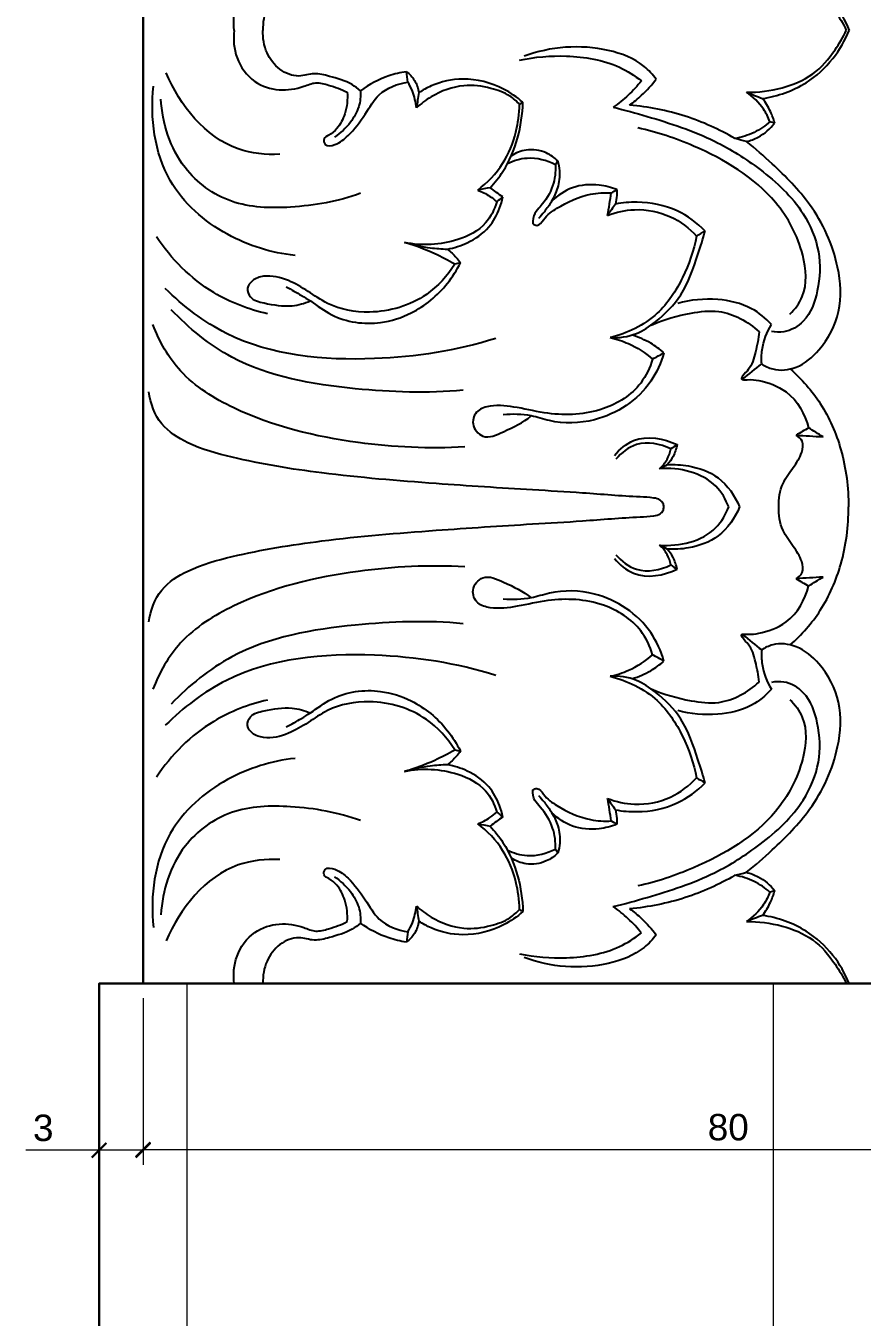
# Model space of a CAD drawing. Header units: millimetres. Extents: x 136 to 706, y -14994 to -14614.
# Drawn here: x 370.1 to 427.1, y -14804.5 to -14716.5 of the extents above; entities that cross this region are included whole.
import ezdxf

# ---------------------------------------------------------------- set-up
doc = ezdxf.new("R2010")
doc.units = ezdxf.units.MM
doc.layers.add('Door cavers', color=40, linetype='Continuous')
doc.layers.add('plint block', color=250, linetype='Continuous')
doc.layers.add('кривые', color=7, linetype='Continuous', true_color=0xffffff)
doc.layers.add('линия 15', color=7, linetype='Continuous', lineweight=15)
doc.styles.get("Standard").update_dxf_attribs({"font": 'arial.ttf'})
doc.dimstyles.new('M_1', dxfattribs={"dimtxt": 1.8, "dimasz": 1, "dimexe": 1, "dimexo": 1, "dimgap": 0.6, "dimtad": 1, "dimdec": 0, "dimdsep": 46, "dimtxsty": 'Standard', "dimblk": 'ARCHTICK', "dimcen": -5, "dimclrd": 7, "dimclre": 7, "dimclrt": 7, "dimadec": 0, "dimazin": 0, "dimtfac": 1, "dimtdec": 0, "dimtmove": 0, "dimatfit": 3, "dimfxl": 1, "dimtolj": 1, "dimtzin": 0, "dimlwd": 5, "dimlwe": 5, "dimarcsym": 0})

# ---------------------------------------------------------------- blocks, each defined once
blk = doc.blocks.new('_ArchTick')
at = {"color": 0, "linetype": 'ByBlock', "const_width": 0.15}
blk.add_lwpolyline([(-0.5, -0.5), (0.5, 0.5)], dxfattribs=at)
blk = doc.blocks.new('*D49')
at = {"layer": 'Defpoints', "color": 0, "ltscale": 1000, "transparency": 16777216}
for p in [(375.058, -14781.759), (378.058, -14781.759), (375.058, -14793.128)]:
    blk.add_point(p, dxfattribs=at)
at = {"layer": 'линия 15', "color": 7, "lineweight": 5, "ltscale": 1000, "transparency": 16777216}
for p, q in [((375.058, -14782.759), (375.058, -14794.128)), ((378.058, -14782.759), (378.058, -14794.128)), ((375.058, -14793.128), (370.067, -14793.128)), ((378.058, -14793.128), (375.058, -14793.128))]:
    blk.add_line(p, q, dxfattribs=at)
at = {"layer": 'линия 15', "color": 7, "lineweight": 5, "ltscale": 1000, "transparency": 16777216, "rotation": 180}
blk.add_blockref('_ArchTick', (375.058, -14793.128), dxfattribs=at)
at = {"layer": 'линия 15', "color": 7, "lineweight": 5, "ltscale": 1000, "transparency": 16777216}
blk.add_blockref('_ArchTick', (378.058, -14793.128), dxfattribs=at)
at = {"layer": 'линия 15', "color": 7, "ltscale": 1000, "transparency": 16777216, "insert": (371.256, -14791.608), "char_height": 1.8, "attachment_point": 5}
blk.add_mtext('\\A1;3', dxfattribs=at)
blk = doc.blocks.new('*D45')
at = {"layer": 'Defpoints', "color": 0, "ltscale": 1000, "transparency": 16777216}
for p in [(378.058, -14781.759), (458.058, -14781.759), (458.058, -14793.081)]:
    blk.add_point(p, dxfattribs=at)
at = {"layer": 'линия 15', "color": 7, "lineweight": 5, "ltscale": 1000, "transparency": 16777216}
for p, q in [((378.058, -14782.759), (378.058, -14794.081)), ((458.058, -14782.759), (458.058, -14794.081)), ((378.058, -14793.081), (458.058, -14793.081))]:
    blk.add_line(p, q, dxfattribs=at)
at = {"layer": 'линия 15', "color": 7, "lineweight": 5, "ltscale": 1000, "transparency": 16777216, "rotation": 180}
blk.add_blockref('_ArchTick', (378.058, -14793.081), dxfattribs=at)
at = {"layer": 'линия 15', "color": 7, "lineweight": 5, "ltscale": 1000, "transparency": 16777216}
blk.add_blockref('_ArchTick', (458.058, -14793.081), dxfattribs=at)
at = {"layer": 'линия 15', "color": 7, "ltscale": 1000, "transparency": 16777216, "insert": (417.963, -14791.562), "char_height": 1.8, "attachment_point": 5}
blk.add_mtext('\\A1;80', dxfattribs=at)

msp = doc.modelspace()

# ---------------------------------------------------------------- linework, layer by layer
at = {"color": 7, "lineweight": 30}
for points in [[(375.058, -14819.152), (375.058, -14781.759), (378.058, -14781.759), (378.058, -14628.47)], [(375.058, -14819.152), (375.058, -14781.759), (461.058, -14781.759), (461.058, -14829.268)]]:
    msp.add_lwpolyline(points, dxfattribs=at)
at = {"layer": 'Door cavers', "color": 40, "lineweight": 15, "true_color": 0xe6ac00}
msp.add_open_spline([(405.385, -14781.759), (405.384, -14781.757), (405.367, -14781.734), (405.331, -14781.737), (405.285, -14781.759)], degree=3, knots=[22.4785612, 22.4785612, 22.4785612, 22.4785612, 22.5016113, 22.8104704, 22.8104704, 22.8104704, 22.8104704], dxfattribs=at)
at = {"layer": 'plint block', "color": 7, "lineweight": 15}
for points in [[(381.058, -14885.887), (381.058, -14781.759)], [(421.058, -14885.887), (421.058, -14781.759)]]:
    msp.add_lwpolyline(points, dxfattribs=at)
at = {"layer": 'кривые', "color": 7}
for p in [(378.058, -14651.839), (378.058, -14781.759)]:
    msp.add_line(p, (378.058, -14716.799), dxfattribs=at)
for points, knots in [([(420.302, -14712.157), (421.343, -14712.311), (423.177, -14712.949), (425.14, -14714.743), (425.929, -14716.115), (426.205, -14716.799)], [1.88533, 1.88533, 1.88533, 1.88533, 5.047835, 7.5112, 9.728913, 9.728913, 9.728913, 9.728913]), ([(384.275, -14716.799), (384.198, -14716.18), (384.312, -14714.835), (385.489, -14713.196), (387.325, -14712.616), (388.761, -14712.842), (389.84, -14713.325), (390.876, -14713.025), (391.578, -14712.793), (391.982, -14712.585)], [0, 0, 0, 0, 1.874792, 3.901086, 5.662124, 7.355316, 8.206154, 9.092367, 10.456371, 10.456371, 10.456371, 10.456371]), ([(392.89, -14712.687), (392.71, -14712.839), (392.071, -14713.313), (390.964, -14713.606), (389.728, -14713.954), (388.587, -14713.527), (387.291, -14714.068), (386.387, -14715.26), (386.213, -14716.283), (386.235, -14716.799)], [0, 0, 0, 0, 0.707126, 2.361227, 3.414527, 4.464346, 5.840997, 7.272951, 8.82457, 8.82457, 8.82457, 8.82457]), ([(419.204, -14712.582), (420.021, -14712.562), (421.602, -14712.771), (423.819, -14713.667), (425.156, -14715.252), (425.793, -14716.336), (426.007, -14716.799)], [0, 0, 0, 0, 2.454466, 4.745224, 6.993039, 8.523774, 8.523774, 8.523774, 8.523774]), ([(384.275, -14716.799), (384.198, -14717.418), (384.312, -14718.763), (385.489, -14720.402), (387.325, -14720.982), (388.761, -14720.755), (389.84, -14720.273), (390.876, -14720.573), (391.578, -14720.805), (391.982, -14721.013)], [0, 0, 0, 0, 1.874792, 3.901086, 5.662124, 7.355316, 8.206154, 9.092367, 10.456371, 10.456371, 10.456371, 10.456371]), ([(392.89, -14720.911), (392.71, -14720.759), (392.071, -14720.285), (390.964, -14719.992), (389.728, -14719.643), (388.587, -14720.071), (387.291, -14719.53), (386.387, -14718.338), (386.213, -14717.315), (386.235, -14716.799)], [0, 0, 0, 0, 0.707126, 2.361227, 3.414527, 4.464346, 5.840997, 7.272951, 8.82457, 8.82457, 8.82457, 8.82457]), ([(419.204, -14721.015), (420.021, -14721.036), (421.602, -14720.827), (423.819, -14719.931), (425.156, -14718.346), (425.793, -14717.261), (426.007, -14716.799)], [0, 0, 0, 0, 2.454466, 4.745224, 6.993039, 8.523774, 8.523774, 8.523774, 8.523774]), ([(420.302, -14721.441), (421.343, -14721.287), (423.177, -14720.648), (425.14, -14718.855), (425.929, -14717.483), (426.205, -14716.799)], [1.88533, 1.88533, 1.88533, 1.88533, 5.047835, 7.5112, 9.728913, 9.728913, 9.728913, 9.728913]), ([(403.723, -14718.832), (404.772, -14718.6), (407.082, -14718.423), (410.026, -14718.893), (411.577, -14719.883), (412.039, -14720.243)], [0, 0, 0, 0, 3.2268, 6.922967, 8.684143, 8.684143, 8.684143, 8.684143]), ([(413.049, -14720.119), (412.811, -14719.804), (411.922, -14718.843), (408.818, -14717.662), (405.838, -14717.896), (404.041, -14718.569)], [32.087845, 32.087845, 32.087845, 32.087845, 33.273833, 35.959776, 41.724549, 41.724549, 41.724549, 41.724549]), ([(387.382, -14725.248), (386.433, -14725.283), (383.008, -14724.964), (380.548, -14721.901), (379.647, -14719.699)], [0, 0, 0, 0, 2.853267, 10.000395, 10.000395, 10.000395, 10.000395]), ([(391.982, -14721.013), (392.023, -14721.503), (391.927, -14722.393), (391.406, -14723.424), (390.848, -14723.91), (390.321, -14724.131), (390.453, -14724.768), (391.366, -14724.572), (392.24, -14723.841), (393.208, -14722.606), (394.124, -14720.921), (395.416, -14720.437), (396.119, -14720.321)], [10.456371, 10.456371, 10.456371, 10.456371, 11.93462, 13.081509, 13.800083, 14.2048, 14.585306, 15.250597, 16.338279, 18.221078, 19.848107, 21.98814, 21.98814, 21.98814, 21.98814]), ([(396.015, -14719.617), (395.609, -14719.677), (394.498, -14719.94), (393.474, -14720.482), (392.89, -14720.911)], [0, 0, 0, 0, 1.234262, 3.411567, 3.411567, 3.411567, 3.411567]), ([(396.015, -14719.617), (396.231, -14719.777), (396.635, -14720.195), (396.824, -14720.75), (396.868, -14721.044)], [22.701079, 22.701079, 22.701079, 22.701079, 23.508638, 24.400812, 24.400812, 24.400812, 24.400812]), ([(396.7, -14722.079), (396.658, -14721.691), (396.511, -14721.079), (396.236, -14720.52), (396.119, -14720.321)], [8.674815, 8.674815, 8.674815, 8.674815, 9.844418, 10.538525, 10.538525, 10.538525, 10.538525]), ([(403.957, -14721.698), (403.56, -14721.348), (402.327, -14720.496), (400.08, -14719.926), (398.057, -14720.358), (397.131, -14720.869), (396.868, -14721.044)], [0, 0, 0, 0, 1.589187, 4.461311, 6.675565, 7.62476, 7.62476, 7.62476, 7.62476]), ([(412.039, -14720.243), (411.763, -14720.586), (411.162, -14721.234), (410.476, -14721.79), (410.116, -14722.042)], [8.684143, 8.684143, 8.684143, 8.684143, 10.007853, 11.328003, 11.328003, 11.328003, 11.328003]), ([(411.237, -14721.89), (411.522, -14721.686), (412.182, -14721.151), (412.751, -14720.516), (413.049, -14720.119)], [29.542437, 29.542437, 29.542437, 29.542437, 30.596406, 32.087845, 32.087845, 32.087845, 32.087845]), ([(388.425, -14732.142), (386.825, -14731.966), (383.508, -14730.943), (379.077, -14727.075), (378.531, -14722.768), (378.773, -14720.607)], [0, 0, 0, 0, 4.836088, 10.197122, 16.731112, 16.731112, 16.731112, 16.731112]), ([(392.89, -14720.911), (392.909, -14721.276), (392.832, -14722.059), (392.192, -14723.177), (391.526, -14723.802), (391.11, -14724.073)], [3.411567, 3.411567, 3.411567, 3.411567, 4.50865, 5.711197, 7.201408, 7.201408, 7.201408, 7.201408]), ([(403.729, -14721.843), (403.531, -14721.629), (402.955, -14721.124), (401.642, -14720.656), (399.759, -14720.414), (397.981, -14721.081), (397.009, -14721.796), (396.7, -14722.079)], [6.640913, 6.640913, 6.640913, 6.640913, 7.515676, 8.907827, 10.759621, 13.117224, 14.375487, 14.375487, 14.375487, 14.375487]), ([(420.807, -14723.022), (420.692, -14722.727), (420.294, -14721.951), (419.657, -14721.326), (419.204, -14721.015)], [0, 0, 0, 0, 0.94884, 2.599697, 2.599697, 2.599697, 2.599697]), ([(392.897, -14727.904), (391.372, -14728.458), (388.423, -14728.98), (384.025, -14728.853), (380.309, -14726.168), (379.371, -14723.131), (379.277, -14721.481)], [0, 0, 0, 0, 4.874637, 8.936384, 12.843834, 17.80771, 17.80771, 17.80771, 17.80771]), ([(400.879, -14727.682), (401.541, -14727.185), (402.682, -14726), (403.534, -14723.889), (403.721, -14722.481), (403.729, -14721.843)], [1.935528, 1.935528, 1.935528, 1.935528, 4.42559, 6.741904, 8.656659, 8.656659, 8.656659, 8.656659]), ([(401.728, -14727.522), (402.052, -14727.18), (402.867, -14726.157), (403.694, -14724.168), (403.941, -14722.52), (403.957, -14721.698)], [0, 0, 0, 0, 1.415823, 3.899088, 6.370521, 6.370521, 6.370521, 6.370521]), ([(410.116, -14722.042), (410.892, -14722.227), (413.233, -14722.877), (416.74, -14724.008), (420.339, -14726.303), (423.014, -14728.749), (424.297, -14731.82), (424.189, -14734.431), (423.433, -14736.56), (421.992, -14737.42), (421.184, -14737.375), (420.908, -14737.318)], [11.328003, 11.328003, 11.328003, 11.328003, 13.724703, 18.639097, 22.299503, 26.503362, 29.308175, 31.969664, 34.245036, 35.764599, 36.610344, 36.610344, 36.610344, 36.610344]), ([(418.418, -14724.173), (417.348, -14723.548), (415.025, -14722.496), (412.521, -14722.001), (411.237, -14721.89)], [21.94831, 21.94831, 21.94831, 21.94831, 25.66982, 29.542437, 29.542437, 29.542437, 29.542437]), ([(421.132, -14723.122), (421.056, -14722.854), (420.837, -14722.263), (420.511, -14721.721), (420.302, -14721.441)], [0, 0, 0, 0, 0.838152, 1.88533, 1.88533, 1.88533, 1.88533]), ([(422.167, -14736.142), (422.517, -14735.798), (423.415, -14734.605), (423.147, -14731.616), (420.958, -14727.529), (416.498, -14724.874), (413.103, -14723.731), (411.804, -14723.453)], [0, 0, 0, 0, 1.472391, 4.285545, 8.338777, 15.134471, 19.126627, 19.126627, 19.126627, 19.126627]), ([(420.807, -14723.022), (420.483, -14723.31), (419.736, -14723.822), (418.871, -14724.094), (418.418, -14724.173)], [2.673637, 2.673637, 2.673637, 2.673637, 3.974936, 5.356208, 5.356208, 5.356208, 5.356208]), ([(419.206, -14724.38), (419.481, -14724.31), (420.214, -14724.034), (420.824, -14723.508), (421.132, -14723.122)], [0, 0, 0, 0, 0.851116, 2.332815, 2.332815, 2.332815, 2.332815]), ([(420.244, -14739.532), (420.472, -14739.685), (421.214, -14740.046), (422.781, -14739.869), (424.481, -14738.425), (425.772, -14735.989), (425.52, -14732.335), (423.887, -14728.766), (421.334, -14726.203), (419.813, -14724.862), (419.206, -14724.38)], [0, 0, 0, 0, 0.824592, 2.423046, 4.382459, 7.326264, 10.347933, 15.037432, 18.803336, 21.131556, 21.131556, 21.131556, 21.131556]), ([(406.183, -14725.965), (405.595, -14725.66), (404.434, -14725.355), (403.323, -14725.69), (402.907, -14725.892)], [3.191631, 3.191631, 3.191631, 3.191631, 5.181675, 6.572651, 6.572651, 6.572651, 6.572651]), ([(406.332, -14725.694), (406.109, -14725.471), (405.461, -14725.005), (404.265, -14724.836), (403.48, -14725.155), (403.179, -14725.345)], [0, 0, 0, 0, 0.94657, 2.343571, 3.412959, 3.412959, 3.412959, 3.412959]), ([(406.183, -14725.965), (406.201, -14726.445), (406.073, -14727.499), (405.412, -14728.565), (404.7, -14729.279), (404.636, -14729.748), (404.647, -14729.992)], [0, 0, 0, 0, 1.440418, 3.099239, 3.681407, 4.415186, 4.415186, 4.415186, 4.415186]), ([(405.92, -14728.456), (406.099, -14728.17), (406.399, -14727.5), (406.55, -14726.527), (406.408, -14725.913), (406.332, -14725.694)], [0, 0, 0, 0, 1.013393, 2.185361, 2.88154, 2.88154, 2.88154, 2.88154]), ([(410.376, -14727.654), (409.987, -14727.499), (408.983, -14727.249), (407.332, -14727.363), (406.321, -14728.056), (405.92, -14728.456)], [0, 0, 0, 0, 1.256966, 3.081179, 4.78387, 4.78387, 4.78387, 4.78387]), ([(398.809, -14731.706), (399.275, -14731.627), (400.315, -14731.296), (401.655, -14730.376), (402.316, -14729.143), (402.534, -14728.417), (402.589, -14728.154)], [0, 0, 0, 0, 1.420756, 3.24866, 4.71654, 5.522788, 5.522788, 5.522788, 5.522788]), ([(400.879, -14727.682), (401.17, -14727.792), (401.631, -14728.029), (402.032, -14728.349), (402.179, -14728.485)], [0, 0, 0, 0, 0.93585, 1.537484, 1.537484, 1.537484, 1.537484]), ([(402.589, -14728.154), (402.446, -14728.052), (402.158, -14727.844), (401.872, -14727.631), (401.728, -14727.522)], [0, 0, 0, 0, 0.527358, 1.069372, 1.069372, 1.069372, 1.069372]), ([(404.647, -14729.992), (404.725, -14730.044), (405.034, -14730.186), (405.492, -14729.457), (406.584, -14728.679), (408.208, -14727.925), (409.517, -14727.854), (409.988, -14727.875)], [4.415186, 4.415186, 4.415186, 4.415186, 4.695774, 5.295489, 6.49492, 8.986023, 10.402785, 10.402785, 10.402785, 10.402785]), ([(410.376, -14727.654), (410.378, -14727.787), (410.367, -14728.118), (410.312, -14728.445), (410.265, -14728.636)], [10.8496671, 10.8496671, 10.8496671, 10.8496671, 11.2517654, 11.8417969, 11.8417969, 11.8417969, 11.8417969]), ([(402.179, -14728.485), (402.028, -14729.006), (401.438, -14730.215), (399.108, -14731.404), (397.077, -14731.506), (395.892, -14731.252)], [1.537484, 1.537484, 1.537484, 1.537484, 3.167755, 5.380273, 9.021039, 9.021039, 9.021039, 9.021039]), ([(405.92, -14728.456), (405.767, -14728.7), (405.485, -14729.099), (405.169, -14729.471), (405.035, -14729.618)], [4.78387, 4.78387, 4.78387, 4.78387, 5.648921, 6.248636, 6.248636, 6.248636, 6.248636]), ([(409.739, -14729.411), (410.319, -14729.186), (411.772, -14728.866), (414.015, -14729.296), (415.303, -14730.28), (415.8, -14730.822)], [0, 0, 0, 0, 1.869853, 4.38367, 6.592539, 6.592539, 6.592539, 6.592539]), ([(416.381, -14730.476), (415.837, -14729.917), (414.425, -14728.863), (412.182, -14728.427), (410.752, -14728.545), (410.265, -14728.636)], [0.677305, 0.677305, 0.677305, 0.677305, 3.019545, 5.827232, 7.315191, 7.315191, 7.315191, 7.315191]), ([(386.541, -14736.11), (385.26, -14735.824), (382.276, -14734.691), (379.981, -14732.375), (378.975, -14730.864)], [0, 0, 0, 0, 3.946447, 9.400617, 9.400617, 9.400617, 9.400617]), ([(409.905, -14737.74), (410.511, -14737.767), (411.666, -14737.617), (413.296, -14736.497), (414.988, -14734.802), (415.767, -14732.484), (416.241, -14731.012), (416.381, -14730.476)], [16.187602, 16.187602, 16.187602, 16.187602, 18.009707, 19.531037, 22.057952, 25.056561, 26.721818, 26.721818, 26.721818, 26.721818]), ([(415.8, -14730.822), (415.615, -14731.798), (414.955, -14733.693), (413.18, -14736.442), (411.074, -14737.448), (409.905, -14737.74)], [6.592539, 6.592539, 6.592539, 6.592539, 9.576737, 12.568133, 16.187602, 16.187602, 16.187602, 16.187602]), ([(395.892, -14731.252), (396.466, -14731.419), (397.436, -14731.622), (398.421, -14731.696), (398.809, -14731.706)], [9.021039, 9.021039, 9.021039, 9.021039, 10.816278, 11.983188, 11.983188, 11.983188, 11.983188]), ([(399.315, -14732.733), (398.87, -14732.476), (397.762, -14731.905), (396.592, -14731.464), (395.892, -14731.252)], [14.460351, 14.460351, 14.460351, 14.460351, 16.003551, 18.201001, 18.201001, 18.201001, 18.201001]), ([(398.809, -14731.706), (399.03, -14731.876), (399.35, -14732.176), (399.618, -14732.52), (399.706, -14732.647)], [11.983188, 11.983188, 11.983188, 11.983188, 12.821975, 13.288955, 13.288955, 13.288955, 13.288955]), ([(396.348, -14736.057), (396.818, -14735.814), (398.184, -14734.936), (399.214, -14733.614), (399.706, -14732.647)], [9.21226, 9.21226, 9.21226, 9.21226, 10.799876, 14.059291, 14.059291, 14.059291, 14.059291]), ([(399.315, -14732.733), (398.811, -14733.529), (397.22, -14735.29), (393.892, -14736.265), (390.978, -14735.741), (389.328, -14734.573), (387.956, -14733.762), (386.571, -14733.418), (385.535, -14733.75), (385.081, -14734.364), (385.393, -14735.176), (386.639, -14735.459), (388.009, -14735.697), (389.07, -14735.403), (389.469, -14735.241)], [0, 0, 0, 0, 2.83315, 6.896154, 9.825835, 11.387281, 12.91899, 14.634434, 15.459953, 16.065695, 16.688182, 17.700244, 19.618006, 20.911425, 20.911425, 20.911425, 20.911425]), ([(402.112, -14737.792), (399.448, -14738.639), (393.304, -14739.572), (384.986, -14738.819), (380.809, -14735.604), (379.58, -14734.395)], [0, 0, 0, 0, 8.399543, 18.64848, 23.828731, 23.828731, 23.828731, 23.828731]), ([(387.825, -14734.286), (388.176, -14734.47), (388.729, -14734.782), (389.764, -14735.411), (391.306, -14736.615), (393.907, -14736.958), (395.697, -14736.385), (396.348, -14736.057)], [0, 0, 0, 0, 1.191157, 1.90489, 3.639952, 7.020802, 9.21226, 9.21226, 9.21226, 9.21226]), ([(420.908, -14736.847), (420.519, -14736.42), (419.43, -14735.521), (417.129, -14734.999), (415.394, -14735.16), (414.516, -14735.408)], [4.469507, 4.469507, 4.469507, 4.469507, 6.205148, 8.601847, 11.344388, 11.344388, 11.344388, 11.344388]), ([(399.893, -14741.323), (397.448, -14741.549), (392.117, -14741.364), (384.881, -14740.129), (381.192, -14737.106), (379.984, -14735.841)], [0, 0, 0, 0, 7.376593, 16.068099, 21.323137, 21.323137, 21.323137, 21.323137]), ([(412.703, -14736.889), (413.567, -14736.496), (415.095, -14736.076), (417.727, -14735.754), (419.309, -14736.649), (420.064, -14737.345)], [0, 0, 0, 0, 2.849674, 4.737514, 7.823696, 7.823696, 7.823696, 7.823696]), ([(399.993, -14745.19), (397.574, -14745.335), (392.196, -14745.062), (385.479, -14743.468), (380.544, -14740.439), (379.17, -14737.999), (378.739, -14736.85)], [0, 0, 0, 0, 7.281173, 16.089871, 20.518364, 24.203506, 24.203506, 24.203506, 24.203506]), ([(420.244, -14739.532), (420.218, -14739.21), (420.239, -14738.269), (420.587, -14737.366), (420.908, -14736.847)], [1.666385, 1.666385, 1.666385, 1.666385, 2.636787, 4.469507, 4.469507, 4.469507, 4.469507]), ([(409.905, -14737.74), (410.335, -14737.834), (411.378, -14738.17), (412.309, -14738.773), (412.798, -14739.198)], [0, 0, 0, 0, 1.322291, 3.269879, 3.269879, 3.269879, 3.269879]), ([(413.579, -14738.775), (413.299, -14738.528), (412.625, -14738.037), (411.854, -14737.708), (411.417, -14737.578)], [4.158696, 4.158696, 4.158696, 4.158696, 5.277908, 6.648605, 6.648605, 6.648605, 6.648605]), ([(420.064, -14737.345), (420.031, -14737.813), (419.843, -14738.664), (419.529, -14739.813), (419.028, -14740.204), (418.783, -14740.65), (419.491, -14740.579), (420.361, -14740.686), (422.365, -14741.385), (423.191, -14742.959), (423.44, -14743.89)], [7.823696, 7.823696, 7.823696, 7.823696, 9.231688, 10.518322, 11.087987, 11.311858, 11.690086, 12.495715, 14.508211, 17.403343, 17.403343, 17.403343, 17.403343]), ([(413.579, -14738.775), (413.382, -14739.458), (412.449, -14741.567), (409.432, -14743.567), (406.321, -14743.631), (404.337, -14742.956), (403.254, -14742.945), (402.624, -14742.993)], [0, 0, 0, 0, 2.135876, 6.801956, 9.878759, 11.16599, 13.06625, 13.06625, 13.06625, 13.06625]), ([(412.798, -14739.198), (412.627, -14739.781), (411.914, -14741.311), (409.293, -14742.948), (406.192, -14743.102), (403.673, -14742.487), (402.055, -14742.286), (400.784, -14742.623), (400.362, -14743.685), (401.293, -14744.787), (402.928, -14744.016), (403.967, -14743.543), (404.519, -14743.076)], [0, 0, 0, 0, 1.828062, 4.918317, 8.714741, 10.842852, 12.702252, 13.610614, 14.539979, 15.604733, 17.047815, 19.220352, 19.220352, 19.220352, 19.220352]), ([(422.186, -14739.876), (422.97, -14740.563), (424.443, -14742.232), (425.85, -14745.49), (426.173, -14747.968), (426.151, -14749.279)], [0, 0, 0, 0, 3.131062, 6.578909, 10.51741, 10.51741, 10.51741, 10.51741]), ([(413.578, -14749.279), (413.573, -14749.19), (413.527, -14749.006), (413.291, -14748.742), (412.718, -14748.632), (410.963, -14748.568), (408.197, -14748.324), (403.565, -14748.061), (397.628, -14747.677), (390.779, -14747.119), (385.098, -14746.201), (381.381, -14745.173), (379.11, -14743.749), (378.568, -14742.214), (378.463, -14741.438)], [0, 0, 0, 0, 0.267288, 0.551883, 1.011162, 1.948176, 5.886267, 9.302618, 15.90499, 23.751455, 29.951693, 33.145651, 35.339489, 37.690244, 37.690244, 37.690244, 37.690244]), ([(410.202, -14745.769), (410.552, -14745.347), (411.79, -14744.272), (413.577, -14744.601), (414.473, -14745.034)], [0, 0, 0, 0, 1.645987, 4.635283, 4.635283, 4.635283, 4.635283]), ([(414.046, -14745.325), (413.338, -14744.983), (411.82, -14744.671), (410.675, -14745.589), (410.305, -14746.025)], [5.15249, 5.15249, 5.15249, 5.15249, 7.514218, 9.232497, 9.232497, 9.232497, 9.232497]), ([(421.417, -14749.279), (421.399, -14748.731), (421.54, -14747.728), (422.381, -14746.616), (422.979, -14745.742), (423.132, -14744.811), (422.753, -14744.484), (422.583, -14744.388)], [8.450871, 8.450871, 8.450871, 8.450871, 10.074497, 11.370055, 12.561212, 13.310015, 13.897928, 13.897928, 13.897928, 13.897928]), ([(413.277, -14746.674), (413.48, -14746.494), (413.823, -14746.08), (413.998, -14745.574), (414.046, -14745.325)], [2.134332, 2.134332, 2.134332, 2.134332, 2.94924, 3.712212, 3.712212, 3.712212, 3.712212]), ([(414.473, -14745.034), (414.423, -14745.312), (414.258, -14745.807), (413.959, -14746.23), (413.807, -14746.401)], [0, 0, 0, 0, 0.849375, 1.537521, 1.537521, 1.537521, 1.537521]), ([(417.999, -14749.279), (417.793, -14748.765), (416.822, -14747.052), (414.615, -14746.575), (413.277, -14746.674)], [18.46523, 18.46523, 18.46523, 18.46523, 20.127454, 24.158665, 24.158665, 24.158665, 24.158665]), ([(413.807, -14746.401), (414.285, -14746.37), (415.497, -14746.449), (417.49, -14747.149), (418.422, -14748.52), (418.73, -14749.279)], [0, 0, 0, 0, 1.439589, 3.63478, 6.087492, 6.087492, 6.087492, 6.087492]), ([(378.463, -14757.119), (378.568, -14756.344), (379.11, -14754.808), (381.381, -14753.385), (385.098, -14752.357), (390.779, -14751.439), (397.628, -14750.881), (403.565, -14750.496), (408.197, -14750.233), (410.963, -14749.989), (412.718, -14749.926), (413.291, -14749.816), (413.527, -14749.552), (413.573, -14749.368), (413.578, -14749.279)], [-37.690244, -37.690244, -37.690244, -37.690244, -35.339489, -33.145651, -29.951693, -23.751455, -15.90499, -9.302618, -5.886267, -1.948176, -1.011162, -0.551883, -0.267288, 0, 0, 0, 0]), ([(413.277, -14751.884), (414.615, -14751.982), (416.822, -14751.506), (417.793, -14749.793), (417.999, -14749.279)], [12.771795, 12.771795, 12.771795, 12.771795, 16.803006, 18.46523, 18.46523, 18.46523, 18.46523]), ([(418.73, -14749.279), (418.422, -14750.038), (417.49, -14751.409), (415.497, -14752.108), (414.285, -14752.187), (413.807, -14752.157)], [6.087492, 6.087492, 6.087492, 6.087492, 8.540204, 10.735395, 12.174984, 12.174984, 12.174984, 12.174984]), ([(422.583, -14754.169), (422.753, -14754.074), (423.132, -14753.747), (422.979, -14752.816), (422.381, -14751.941), (421.54, -14750.829), (421.399, -14749.827), (421.417, -14749.279)], [3.003814, 3.003814, 3.003814, 3.003814, 3.591727, 4.34053, 5.531687, 6.827245, 8.450871, 8.450871, 8.450871, 8.450871]), ([(422.186, -14758.682), (422.97, -14757.995), (424.443, -14756.326), (425.85, -14753.067), (426.173, -14750.589), (426.151, -14749.279)], [0, 0, 0, 0, 3.131062, 6.578909, 10.51741, 10.51741, 10.51741, 10.51741]), ([(414.046, -14753.233), (413.998, -14752.984), (413.823, -14752.477), (413.48, -14752.063), (413.277, -14751.884)], [0, 0, 0, 0, 0.762972, 1.57788, 1.57788, 1.57788, 1.57788]), ([(410.202, -14752.789), (410.552, -14753.21), (411.79, -14754.285), (413.577, -14753.957), (414.473, -14753.523)], [0, 0, 0, 0, 1.645987, 4.635283, 4.635283, 4.635283, 4.635283]), ([(410.305, -14752.533), (410.675, -14752.968), (411.82, -14753.886), (413.338, -14753.575), (414.046, -14753.233)], [0, 0, 0, 0, 1.718279, 4.080008, 4.080008, 4.080008, 4.080008]), ([(414.473, -14753.523), (414.423, -14753.245), (414.258, -14752.751), (413.959, -14752.328), (413.807, -14752.157)], [4.597215, 4.597215, 4.597215, 4.597215, 5.44659, 6.134736, 6.134736, 6.134736, 6.134736]), ([(399.993, -14753.367), (397.574, -14753.223), (392.196, -14753.496), (385.479, -14755.09), (380.544, -14758.119), (379.17, -14760.559), (378.739, -14761.708)], [0, 0, 0, 0, 7.281173, 16.089871, 20.518364, 24.203506, 24.203506, 24.203506, 24.203506]), ([(412.798, -14759.36), (412.627, -14758.776), (411.914, -14757.246), (409.293, -14755.61), (406.192, -14755.456), (403.673, -14756.07), (402.055, -14756.271), (400.784, -14755.935), (400.362, -14754.872), (401.293, -14753.771), (402.928, -14754.541), (403.967, -14755.015), (404.519, -14755.481)], [0, 0, 0, 0, 1.828062, 4.918317, 8.714741, 10.842852, 12.702252, 13.610614, 14.539979, 15.604733, 17.047815, 19.220352, 19.220352, 19.220352, 19.220352]), ([(420.064, -14761.212), (420.031, -14760.745), (419.843, -14759.893), (419.529, -14758.745), (419.028, -14758.353), (418.783, -14757.908), (419.491, -14757.978), (420.361, -14757.872), (422.365, -14757.172), (423.191, -14755.598), (423.44, -14754.668)], [7.823696, 7.823696, 7.823696, 7.823696, 9.231688, 10.518322, 11.087987, 11.311858, 11.690086, 12.495715, 14.508211, 17.403343, 17.403343, 17.403343, 17.403343]), ([(413.579, -14759.783), (413.382, -14759.1), (412.449, -14756.991), (409.432, -14754.991), (406.321, -14754.927), (404.337, -14755.601), (403.254, -14755.612), (402.624, -14755.564)], [0, 0, 0, 0, 2.135876, 6.801956, 9.878759, 11.16599, 13.06625, 13.06625, 13.06625, 13.06625]), ([(399.893, -14757.235), (397.448, -14757.008), (392.117, -14757.194), (384.881, -14758.428), (381.192, -14761.452), (379.984, -14762.716)], [0, 0, 0, 0, 7.376593, 16.068099, 21.323137, 21.323137, 21.323137, 21.323137]), ([(419.206, -14774.177), (419.813, -14773.696), (421.334, -14772.355), (423.887, -14769.791), (425.52, -14766.222), (425.772, -14762.568), (424.481, -14760.133), (422.781, -14758.689), (421.214, -14758.512), (420.472, -14758.873), (420.244, -14759.026)], [-21.131556, -21.131556, -21.131556, -21.131556, -18.803336, -15.037432, -10.347933, -7.326264, -4.382459, -2.423046, -0.824592, 0, 0, 0, 0]), ([(420.244, -14759.026), (420.218, -14759.348), (420.239, -14760.288), (420.587, -14761.192), (420.908, -14761.71)], [0, 0, 0, 0, 0.970402, 2.803121, 2.803121, 2.803121, 2.803121]), ([(402.112, -14760.766), (399.448, -14759.918), (393.304, -14758.986), (384.986, -14759.739), (380.809, -14762.953), (379.58, -14764.163)], [0, 0, 0, 0, 8.399543, 18.64848, 23.828731, 23.828731, 23.828731, 23.828731]), ([(409.905, -14760.817), (410.335, -14760.723), (411.378, -14760.388), (412.309, -14759.785), (412.798, -14759.36)], [10.534216, 10.534216, 10.534216, 10.534216, 11.856507, 13.804094, 13.804094, 13.804094, 13.804094]), ([(411.417, -14760.98), (411.854, -14760.85), (412.625, -14760.52), (413.299, -14760.029), (413.579, -14759.783)], [-2.489909, -2.489909, -2.489909, -2.489909, -1.119212, 0, 0, 0, 0]), ([(416.381, -14768.081), (416.241, -14767.545), (415.767, -14766.073), (414.988, -14763.755), (413.296, -14762.061), (411.666, -14760.941), (410.511, -14760.79), (409.905, -14760.817)], [0, 0, 0, 0, 1.665257, 4.663866, 7.190781, 8.71211, 10.534216, 10.534216, 10.534216, 10.534216]), ([(409.905, -14760.817), (411.074, -14761.11), (413.18, -14762.116), (414.955, -14764.865), (415.615, -14766.759), (415.8, -14767.735)], [-9.595063, -9.595063, -9.595063, -9.595063, -5.975594, -2.984198, 0, 0, 0, 0]), ([(387.825, -14764.272), (388.176, -14764.088), (388.729, -14763.776), (389.764, -14763.147), (391.306, -14761.942), (393.907, -14761.599), (395.697, -14762.172), (396.348, -14762.501)], [0, 0, 0, 0, 1.191157, 1.90489, 3.639952, 7.020802, 9.21226, 9.21226, 9.21226, 9.21226]), ([(410.116, -14776.516), (410.892, -14776.33), (413.233, -14775.68), (416.74, -14774.55), (420.339, -14772.255), (423.014, -14769.809), (424.297, -14766.738), (424.189, -14764.127), (423.433, -14761.998), (421.992, -14761.138), (421.184, -14761.183), (420.908, -14761.24)], [11.328003, 11.328003, 11.328003, 11.328003, 13.724703, 18.639097, 22.299503, 26.503362, 29.308175, 31.969664, 34.245036, 35.764599, 36.610344, 36.610344, 36.610344, 36.610344]), ([(412.703, -14761.669), (413.567, -14762.061), (415.095, -14762.481), (417.727, -14762.804), (419.309, -14761.909), (420.064, -14761.212)], [0, 0, 0, 0, 2.849674, 4.737514, 7.823696, 7.823696, 7.823696, 7.823696]), ([(420.908, -14761.71), (420.519, -14762.138), (419.43, -14763.037), (417.129, -14763.558), (415.394, -14763.398), (414.516, -14763.149)], [2.803121, 2.803121, 2.803121, 2.803121, 4.538763, 6.935462, 9.678003, 9.678003, 9.678003, 9.678003]), ([(386.541, -14762.447), (385.26, -14762.734), (382.276, -14763.867), (379.981, -14766.182), (378.975, -14767.694)], [0, 0, 0, 0, 3.946447, 9.400617, 9.400617, 9.400617, 9.400617]), ([(399.315, -14765.825), (398.811, -14765.028), (397.22, -14763.267), (393.892, -14762.293), (390.978, -14762.817), (389.328, -14763.985), (387.956, -14764.796), (386.571, -14765.14), (385.535, -14764.807), (385.081, -14764.194), (385.393, -14763.382), (386.639, -14763.099), (388.009, -14762.86), (389.07, -14763.155), (389.469, -14763.316)], [0, 0, 0, 0, 2.83315, 6.896154, 9.825835, 11.387281, 12.91899, 14.634434, 15.459953, 16.065695, 16.688182, 17.700244, 19.618006, 20.911425, 20.911425, 20.911425, 20.911425]), ([(396.348, -14762.501), (396.818, -14762.743), (398.184, -14763.621), (399.214, -14764.944), (399.706, -14765.91)], [9.21226, 9.21226, 9.21226, 9.21226, 10.799876, 14.059291, 14.059291, 14.059291, 14.059291]), ([(422.167, -14762.416), (422.517, -14762.76), (423.415, -14763.952), (423.147, -14766.942), (420.958, -14771.029), (416.498, -14773.684), (413.103, -14774.826), (411.804, -14775.104)], [0, 0, 0, 0, 1.472391, 4.285545, 8.338777, 15.134471, 19.126627, 19.126627, 19.126627, 19.126627]), ([(395.892, -14767.305), (396.592, -14767.093), (397.762, -14766.653), (398.87, -14766.081), (399.315, -14765.825)], [0, 0, 0, 0, 2.19745, 3.74065, 3.74065, 3.74065, 3.74065]), ([(399.706, -14765.91), (399.618, -14766.038), (399.35, -14766.381), (399.03, -14766.681), (398.809, -14766.852)], [4.14171, 4.14171, 4.14171, 4.14171, 4.60869, 5.447476, 5.447476, 5.447476, 5.447476]), ([(388.425, -14766.416), (386.825, -14766.592), (383.508, -14767.614), (379.077, -14771.482), (378.531, -14775.79), (378.773, -14777.951)], [0, 0, 0, 0, 4.836088, 10.197122, 16.731112, 16.731112, 16.731112, 16.731112]), ([(398.809, -14766.852), (398.421, -14766.861), (397.436, -14766.936), (396.466, -14767.138), (395.892, -14767.305)], [6.049918, 6.049918, 6.049918, 6.049918, 7.216828, 9.012067, 9.012067, 9.012067, 9.012067]), ([(402.589, -14770.403), (402.534, -14770.141), (402.316, -14769.415), (401.655, -14768.182), (400.315, -14767.262), (399.275, -14766.931), (398.809, -14766.852)], [0.52713, 0.52713, 0.52713, 0.52713, 1.333378, 2.801258, 4.629162, 6.049918, 6.049918, 6.049918, 6.049918]), ([(395.892, -14767.305), (397.077, -14767.051), (399.108, -14767.154), (401.438, -14768.343), (402.028, -14769.552), (402.179, -14770.073)], [9.012067, 9.012067, 9.012067, 9.012067, 12.652833, 14.865351, 16.495623, 16.495623, 16.495623, 16.495623]), ([(409.739, -14769.147), (410.319, -14769.372), (411.772, -14769.691), (414.015, -14769.261), (415.303, -14768.277), (415.8, -14767.735)], [0, 0, 0, 0, 1.869853, 4.38367, 6.592539, 6.592539, 6.592539, 6.592539]), ([(406.183, -14772.592), (406.201, -14772.113), (406.073, -14771.059), (405.412, -14769.993), (404.7, -14769.279), (404.636, -14768.81), (404.647, -14768.566)], [0, 0, 0, 0, 1.440418, 3.099239, 3.681407, 4.415186, 4.415186, 4.415186, 4.415186]), ([(404.647, -14768.566), (404.725, -14768.514), (405.034, -14768.371), (405.492, -14769.1), (406.584, -14769.879), (408.208, -14770.633), (409.517, -14770.704), (409.988, -14770.683)], [4.415186, 4.415186, 4.415186, 4.415186, 4.695774, 5.295489, 6.49492, 8.986023, 10.402785, 10.402785, 10.402785, 10.402785]), ([(410.265, -14769.922), (410.752, -14770.012), (412.182, -14770.131), (414.425, -14769.695), (415.837, -14768.64), (416.381, -14768.081)], [-6.637886, -6.637886, -6.637886, -6.637886, -5.149927, -2.34224, 0, 0, 0, 0]), ([(392.897, -14770.653), (391.372, -14770.1), (388.423, -14769.577), (384.025, -14769.704), (380.309, -14772.389), (379.371, -14775.427), (379.277, -14777.076)], [0, 0, 0, 0, 4.874637, 8.936384, 12.843834, 17.80771, 17.80771, 17.80771, 17.80771]), ([(405.035, -14768.939), (405.169, -14769.087), (405.485, -14769.459), (405.767, -14769.858), (405.92, -14770.102)], [-1.464766, -1.464766, -1.464766, -1.464766, -0.865051, 0, 0, 0, 0]), ([(400.879, -14770.875), (401.17, -14770.765), (401.631, -14770.529), (402.032, -14770.209), (402.179, -14770.073)], [0, 0, 0, 0, 0.93585, 1.537484, 1.537484, 1.537484, 1.537484]), ([(402.589, -14770.403), (402.446, -14770.505), (402.158, -14770.714), (401.872, -14770.927), (401.728, -14771.036)], [0, 0, 0, 0, 0.527358, 1.069372, 1.069372, 1.069372, 1.069372]), ([(405.92, -14770.102), (406.099, -14770.387), (406.399, -14771.057), (406.55, -14772.031), (406.408, -14772.645), (406.332, -14772.864)], [0, 0, 0, 0, 1.013393, 2.185361, 2.88154, 2.88154, 2.88154, 2.88154]), ([(410.376, -14770.904), (409.987, -14771.059), (408.983, -14771.308), (407.332, -14771.194), (406.321, -14770.502), (405.92, -14770.102)], [10.849667, 10.849667, 10.849667, 10.849667, 12.106633, 13.930846, 15.633537, 15.633537, 15.633537, 15.633537]), ([(410.265, -14769.922), (410.312, -14770.112), (410.367, -14770.44), (410.378, -14770.77), (410.376, -14770.904)], [2.4960422, 2.4960422, 2.4960422, 2.4960422, 3.0860737, 3.4881721, 3.4881721, 3.4881721, 3.4881721]), ([(403.729, -14776.714), (403.721, -14776.077), (403.534, -14774.669), (402.682, -14772.558), (401.541, -14771.373), (400.879, -14770.875)], [0, 0, 0, 0, 1.914756, 4.231069, 6.721132, 6.721132, 6.721132, 6.721132]), ([(401.728, -14771.036), (402.052, -14771.378), (402.867, -14772.4), (403.694, -14774.389), (403.941, -14776.037), (403.957, -14776.86)], [7.587287, 7.587287, 7.587287, 7.587287, 9.00311, 11.486375, 13.957808, 13.957808, 13.957808, 13.957808]), ([(402.907, -14772.665), (403.323, -14772.868), (404.434, -14773.202), (405.595, -14772.898), (406.183, -14772.592)], [0, 0, 0, 0, 1.390976, 3.38102, 3.38102, 3.38102, 3.38102]), ([(406.332, -14772.864), (406.109, -14773.087), (405.461, -14773.552), (404.265, -14773.722), (403.48, -14773.403), (403.179, -14773.213)], [3.691112, 3.691112, 3.691112, 3.691112, 4.637682, 6.034683, 7.104071, 7.104071, 7.104071, 7.104071]), ([(387.382, -14773.31), (386.433, -14773.275), (383.008, -14773.593), (380.548, -14776.657), (379.647, -14778.859)], [0, 0, 0, 0, 2.853267, 10.000395, 10.000395, 10.000395, 10.000395]), ([(391.982, -14777.544), (392.023, -14777.054), (391.927, -14776.165), (391.406, -14775.133), (390.848, -14774.647), (390.321, -14774.426), (390.453, -14773.79), (391.366, -14773.986), (392.24, -14774.716), (393.208, -14775.951), (394.124, -14777.637), (395.416, -14778.121), (396.119, -14778.236)], [10.456371, 10.456371, 10.456371, 10.456371, 11.93462, 13.081509, 13.800083, 14.2048, 14.585306, 15.250597, 16.338279, 18.221078, 19.848107, 21.98814, 21.98814, 21.98814, 21.98814]), ([(391.11, -14774.484), (391.526, -14774.756), (392.192, -14775.381), (392.832, -14776.498), (392.909, -14777.282), (392.89, -14777.646)], [-3.789841, -3.789841, -3.789841, -3.789841, -2.29963, -1.097083, 0, 0, 0, 0]), ([(418.418, -14774.385), (417.348, -14775.01), (415.025, -14776.061), (412.521, -14776.556), (411.237, -14776.668)], [12.752306, 12.752306, 12.752306, 12.752306, 16.473816, 20.346433, 20.346433, 20.346433, 20.346433]), ([(420.807, -14775.536), (420.483, -14775.248), (419.736, -14774.736), (418.871, -14774.463), (418.418, -14774.385)], [10.069734, 10.069734, 10.069734, 10.069734, 11.371033, 12.752306, 12.752306, 12.752306, 12.752306]), ([(419.206, -14774.177), (419.481, -14774.248), (420.214, -14774.524), (420.824, -14775.05), (421.132, -14775.435)], [0, 0, 0, 0, 0.851116, 2.332815, 2.332815, 2.332815, 2.332815]), ([(420.807, -14775.536), (420.692, -14775.83), (420.294, -14776.606), (419.657, -14777.231), (419.204, -14777.542)], [0, 0, 0, 0, 0.94884, 2.599697, 2.599697, 2.599697, 2.599697]), ([(420.302, -14777.116), (420.511, -14776.837), (420.837, -14776.295), (421.056, -14775.704), (421.132, -14775.435)], [7.843582, 7.843582, 7.843582, 7.843582, 8.890761, 9.728913, 9.728913, 9.728913, 9.728913]), ([(396.119, -14778.236), (396.236, -14778.037), (396.511, -14777.479), (396.658, -14776.866), (396.7, -14776.479)], [21.98814, 21.98814, 21.98814, 21.98814, 22.682248, 23.85185, 23.85185, 23.85185, 23.85185]), ([(396.7, -14776.479), (397.009, -14776.762), (397.981, -14777.477), (399.759, -14778.144), (401.642, -14777.902), (402.955, -14777.434), (403.531, -14776.928), (403.729, -14776.714)], [0, 0, 0, 0, 1.258264, 3.615866, 5.46766, 6.859811, 7.734574, 7.734574, 7.734574, 7.734574]), ([(412.039, -14778.314), (411.763, -14777.971), (411.162, -14777.324), (410.476, -14776.768), (410.116, -14776.516)], [8.684143, 8.684143, 8.684143, 8.684143, 10.007853, 11.328003, 11.328003, 11.328003, 11.328003]), ([(411.237, -14776.668), (411.522, -14776.871), (412.182, -14777.407), (412.751, -14778.042), (413.049, -14778.439)], [20.346433, 20.346433, 20.346433, 20.346433, 21.400402, 22.891841, 22.891841, 22.891841, 22.891841]), ([(384.275, -14781.759), (384.198, -14781.139), (384.312, -14779.795), (385.489, -14778.156), (387.325, -14777.575), (388.761, -14777.802), (389.84, -14778.285), (390.876, -14777.985), (391.578, -14777.753), (391.982, -14777.544)], [0, 0, 0, 0, 1.874792, 3.901086, 5.662124, 7.355316, 8.206154, 9.092367, 10.456371, 10.456371, 10.456371, 10.456371]), ([(396.868, -14777.514), (396.824, -14777.808), (396.635, -14778.362), (396.231, -14778.78), (396.015, -14778.941)], [24.901905, 24.901905, 24.901905, 24.901905, 25.79408, 26.601638, 26.601638, 26.601638, 26.601638]), ([(403.957, -14776.86), (403.56, -14777.21), (402.327, -14778.061), (400.08, -14778.632), (398.057, -14778.2), (397.131, -14777.689), (396.868, -14777.514)], [8.004967, 8.004967, 8.004967, 8.004967, 9.594154, 12.466277, 14.680532, 15.629727, 15.629727, 15.629727, 15.629727]), ([(419.204, -14777.542), (420.021, -14777.522), (421.602, -14777.731), (423.819, -14778.627), (425.156, -14780.212), (425.793, -14781.296), (426.007, -14781.759)], [1.179786, 1.179786, 1.179786, 1.179786, 3.634252, 5.92501, 8.172825, 9.70356, 9.70356, 9.70356, 9.70356]), ([(426.205, -14781.759), (425.929, -14781.074), (425.14, -14779.703), (423.177, -14777.909), (421.343, -14777.271), (420.302, -14777.116)], [0, 0, 0, 0, 2.217713, 4.681078, 7.843582, 7.843582, 7.843582, 7.843582]), ([(392.89, -14777.646), (392.71, -14777.798), (392.071, -14778.273), (390.964, -14778.566), (389.728, -14778.914), (388.587, -14778.487), (387.291, -14779.027), (386.387, -14780.22), (386.213, -14781.243), (386.235, -14781.759)], [0, 0, 0, 0, 0.707126, 2.361227, 3.414527, 4.464346, 5.840997, 7.272951, 8.82457, 8.82457, 8.82457, 8.82457]), ([(396.015, -14778.941), (395.609, -14778.88), (394.498, -14778.618), (393.474, -14778.075), (392.89, -14777.646)], [0, 0, 0, 0, 1.234262, 3.411567, 3.411567, 3.411567, 3.411567]), ([(403.723, -14779.726), (404.772, -14779.958), (407.082, -14780.134), (410.026, -14779.665), (411.577, -14778.675), (412.039, -14778.314)], [0, 0, 0, 0, 3.2268, 6.922967, 8.684143, 8.684143, 8.684143, 8.684143]), ([(413.049, -14778.439), (412.811, -14778.754), (411.922, -14779.715), (408.818, -14780.895), (405.838, -14780.662), (404.041, -14779.989)], [22.891841, 22.891841, 22.891841, 22.891841, 24.077829, 26.763772, 32.528545, 32.528545, 32.528545, 32.528545])]:
    msp.add_open_spline(points, degree=3, knots=knots, dxfattribs=at)
for points in [[(396.119, -14720.321), (396.084, -14720.087), (396.05, -14719.852), (396.015, -14719.617)], [(396.868, -14721.044), (396.812, -14721.389), (396.756, -14721.734), (396.7, -14722.079)], [(419.204, -14721.015), (419.57, -14721.157), (419.936, -14721.299), (420.302, -14721.441)], [(403.957, -14721.698), (403.881, -14721.746), (403.805, -14721.795), (403.729, -14721.843)], [(421.132, -14723.122), (421.023, -14723.089), (420.915, -14723.055), (420.807, -14723.022)], [(419.206, -14724.38), (418.944, -14724.311), (418.681, -14724.242), (418.418, -14724.173)], [(406.332, -14725.694), (406.282, -14725.784), (406.233, -14725.875), (406.183, -14725.965)], [(401.728, -14727.522), (401.445, -14727.575), (401.162, -14727.629), (400.879, -14727.682)], [(402.589, -14728.154), (402.452, -14728.264), (402.316, -14728.375), (402.179, -14728.485)], [(409.739, -14729.411), (409.822, -14728.899), (409.905, -14728.387), (409.988, -14727.875)], [(409.988, -14727.875), (410.117, -14727.801), (410.246, -14727.727), (410.376, -14727.654)], [(410.265, -14728.636), (410.09, -14728.894), (409.914, -14729.152), (409.739, -14729.411)], [(415.8, -14730.822), (415.993, -14730.707), (416.187, -14730.592), (416.381, -14730.476)], [(399.706, -14732.647), (399.576, -14732.676), (399.445, -14732.704), (399.315, -14732.733)], [(412.798, -14739.198), (413.059, -14739.057), (413.319, -14738.916), (413.579, -14738.775)], [(418.944, -14740.569), (419.377, -14740.223), (419.811, -14739.877), (420.244, -14739.532)], [(423.44, -14743.89), (423.155, -14744.056), (422.869, -14744.222), (422.583, -14744.388)], [(424.423, -14744.499), (424.095, -14744.296), (423.768, -14744.093), (423.44, -14743.89)], [(422.583, -14744.388), (423.196, -14744.425), (423.809, -14744.462), (424.423, -14744.499)], [(414.473, -14745.034), (414.331, -14745.131), (414.188, -14745.228), (414.046, -14745.325)], [(413.807, -14746.401), (413.63, -14746.492), (413.454, -14746.583), (413.277, -14746.674)], [(413.807, -14752.157), (413.63, -14752.066), (413.454, -14751.975), (413.277, -14751.884)], [(414.046, -14753.233), (414.188, -14753.33), (414.331, -14753.427), (414.473, -14753.523)], [(424.423, -14754.059), (423.809, -14754.096), (423.196, -14754.133), (422.583, -14754.169)], [(422.583, -14754.169), (422.869, -14754.335), (423.155, -14754.501), (423.44, -14754.668)], [(423.44, -14754.668), (423.768, -14754.465), (424.095, -14754.262), (424.423, -14754.059)], [(418.944, -14757.988), (419.377, -14758.334), (419.811, -14758.68), (420.244, -14759.026)], [(413.579, -14759.783), (413.319, -14759.642), (413.059, -14759.501), (412.798, -14759.36)], [(399.315, -14765.825), (399.445, -14765.853), (399.576, -14765.882), (399.706, -14765.91)], [(415.8, -14767.735), (415.993, -14767.851), (416.187, -14767.966), (416.381, -14768.081)], [(409.739, -14769.147), (409.914, -14769.405), (410.09, -14769.663), (410.265, -14769.922)], [(409.988, -14770.683), (409.905, -14770.171), (409.822, -14769.659), (409.739, -14769.147)], [(402.179, -14770.073), (402.316, -14770.183), (402.452, -14770.293), (402.589, -14770.403)], [(400.879, -14770.875), (401.162, -14770.929), (401.445, -14770.982), (401.728, -14771.036)], [(409.988, -14770.683), (410.117, -14770.756), (410.246, -14770.83), (410.376, -14770.904)], [(406.183, -14772.592), (406.233, -14772.683), (406.282, -14772.773), (406.332, -14772.864)], [(418.418, -14774.385), (418.681, -14774.316), (418.944, -14774.246), (419.206, -14774.177)], [(421.132, -14775.435), (421.023, -14775.469), (420.915, -14775.502), (420.807, -14775.536)], [(396.7, -14776.479), (396.756, -14776.824), (396.812, -14777.169), (396.868, -14777.514)], [(403.729, -14776.714), (403.805, -14776.763), (403.881, -14776.811), (403.957, -14776.86)], [(420.302, -14777.116), (419.936, -14777.258), (419.57, -14777.4), (419.204, -14777.542)], [(396.119, -14778.236), (396.084, -14778.471), (396.05, -14778.706), (396.015, -14778.941)]]:
    msp.add_open_spline(points, degree=3, dxfattribs=at)

# ---------------------------------------------------------------- dimensions: what is measured, and where the dimension line sits
at = {"layer": 'линия 15', "color": 7, "ltscale": 1000}
for base, p2, picture, middle in [((375.058, -14793.128), (375.058, -14781.759), '*D49', (371.256, -14793.128)), ((458.058, -14793.081), (458.058, -14781.759), '*D45', (417.963, -14793.081))]:
    dim = msp.add_linear_dim(base=base, p1=(378.058, -14781.759), p2=p2, dimstyle='M_1', dxfattribs=at)
    dim.commit()
    dim.dimension.update_dxf_attribs({"geometry": picture, "text_midpoint": middle, "dimtype": 128})

doc.saveas('drawing.dxf')
